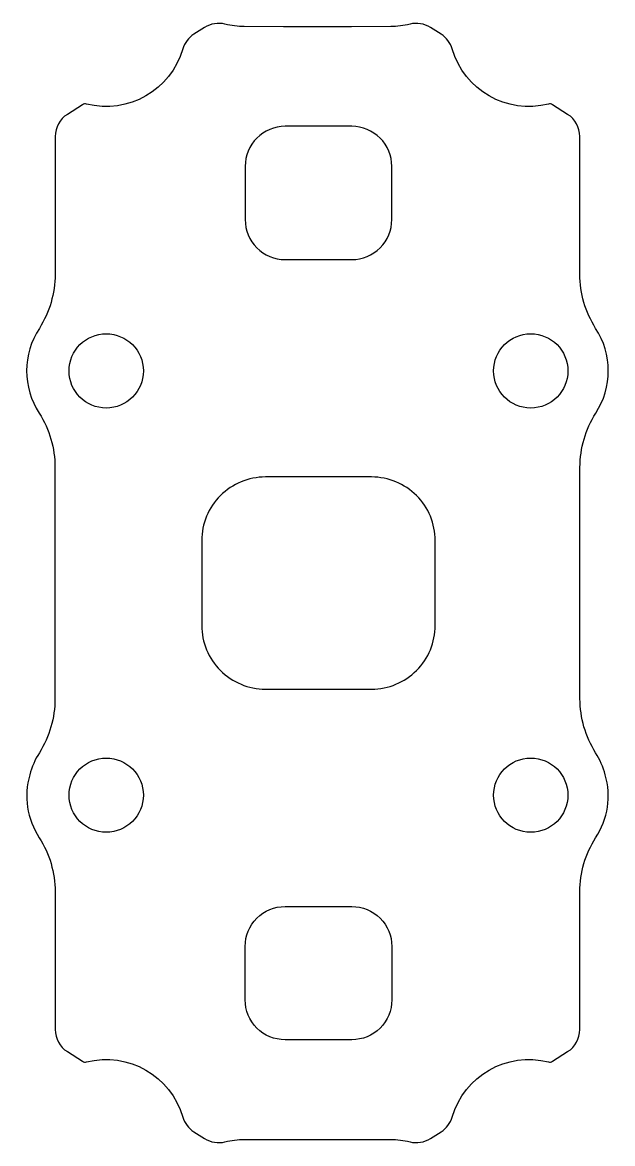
# Model space of a CAD drawing. Header units: inches. Extents: x -14.4 to 13.4, y -21.8 to 31.
import ezdxf

# ---------------------------------------------------------------- set-up
doc = ezdxf.new("R2010")
doc.units = ezdxf.units.IN
doc.header["$MEASUREMENT"] = 0
doc.layers.add('Lipo Pad', color=50, linetype='Continuous')

# ---------------------------------------------------------------- blocks, each defined once
blk = doc.blocks.new('A$Cf6c7667c')
at = {"layer": 'Lipo Pad'}
for points in [[(0.65, 0), (-0.65, 0), (-0.944, 0), (-2.797, 0.004, -0.061191), (-3.709, 0.118, 0.20567), (-4.668, -0.036), (-5.172, -0.356, 0.182542), (-5.695, -1.05, -0.403588), (-10.237, -3.65, 0.205878), (-10.416, -3.678), (-11.135, -4.134, 0.25695), (-11.707, -5.173), (-11.707, -6.134), (-11.709, -9.668), (-11.709, -10.077), (-11.711, -11.672, -0.141986), (-12.454, -14.222, 0.298028), (-12.456, -18.223, -0.141986), (-11.717, -20.774), (-11.717, -25.041), (-11.717, -27.416), (-11.717, -31.683, -0.141663), (-12.453, -34.229, 0.076132), (-12.906, -35.269, 0.220434), (-12.455, -38.233, -0.142091), (-11.711, -40.785), (-11.709, -42.379), (-11.708, -44.347), (-11.707, -46.318), (-11.707, -47.28, 0.25695), (-11.135, -48.319), (-10.416, -48.774, 0.205878), (-10.237, -48.803, -0.403588), (-5.695, -51.403, 0.182542), (-5.172, -52.097), (-4.668, -52.417, 0.20567), (-3.709, -52.57, -0.061191), (-2.797, -52.456), (-0.944, -52.453), (-0.65, -52.453), (0.65, -52.453), (1.95, -52.453), (2.244, -52.453), (4.097, -52.456, -0.061191), (5.009, -52.57, 0.20567), (5.968, -52.417), (6.472, -52.097, 0.182542), (6.994, -51.403, -0.403588), (11.537, -48.803, 0.205878), (11.716, -48.774), (12.435, -48.319, 0.25695), (13.006, -47.28), (13.006, -46.318), (13.008, -44.347), (13.009, -42.38), (13.011, -40.785, -0.142091), (13.754, -38.233, 0.220434), (14.206, -35.269, 0.076132), (13.752, -34.229, -0.141663), (13.016, -31.683), (13.016, -27.416), (13.016, -25.041), (13.016, -20.774, -0.141986), (13.756, -18.223, 0.298028), (13.753, -14.222, -0.141986), (13.011, -11.672), (13.009, -10.078), (13.009, -9.668), (13.006, -6.135), (13.006, -5.173, 0.25695), (12.435, -4.134), (11.716, -3.678, 0.205878), (11.537, -3.65, -0.403588), (6.994, -1.05, 0.182542), (6.472, -0.356), (5.968, -0.036, 0.20567), (5.009, 0.118, -0.061191), (4.097, 0.004), (2.244, 0), (1.95, 0)], [(-0.874, -4.698, 0.414214), (-2.758, -6.583), (-2.758, -9.095, 0.414214), (-0.874, -10.979), (2.266, -10.979, 0.414214), (4.15, -9.095), (4.15, -6.583, 0.414214), (2.266, -4.698)], [(-1.804, -21.228, 0.414214), (-4.804, -24.228), (-4.804, -28.228, 0.414214), (-1.804, -31.228), (3.196, -31.228, 0.414214), (6.196, -28.228), (6.196, -24.228, 0.414214), (3.196, -21.228)], [(-0.874, -47.758, -0.414214), (-2.758, -45.874), (-2.758, -43.362, -0.414214), (-0.874, -41.478), (2.266, -41.478, -0.414214), (4.15, -43.362), (4.15, -45.874, -0.414214), (2.266, -47.758)], [(-0.874, -47.758, -0.414214), (-2.758, -45.874), (-2.758, -43.362, -0.414214), (-0.874, -41.478), (2.266, -41.478, -0.414214), (4.15, -43.362), (4.15, -45.874, -0.414214), (2.266, -47.758)]]:
    blk.add_lwpolyline(points, format="xyb", close=True, dxfattribs=at)
at = {"layer": 'Lipo Pad', "linetype": 'Continuous'}
for centre in [(-9.304, -16.228), (10.696, -16.228), (-9.304, -36.228), (10.696, -36.228)]:
    blk.add_circle(centre, 1.75, dxfattribs=at)

msp = doc.modelspace()

# ---------------------------------------------------------------- block references
msp.add_blockref('A$Cf6c7667c', (-1.14, 30.848))

doc.saveas('drawing.dxf')
